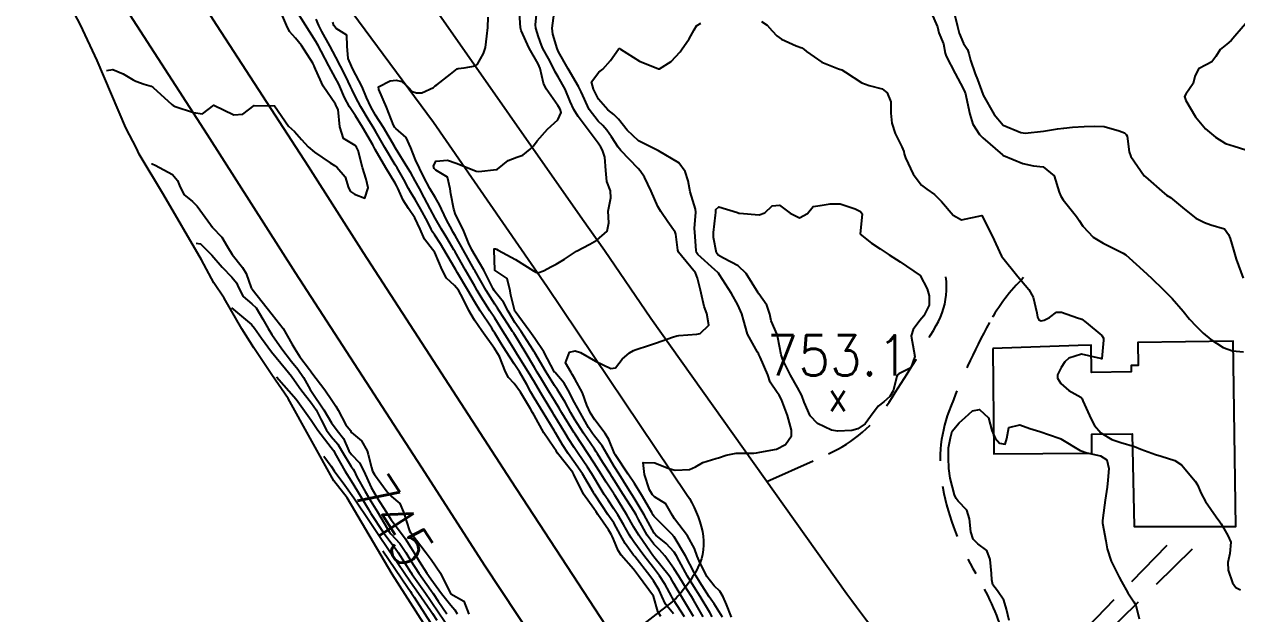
# Model space of a CAD drawing. Header units: metres. Extents: x 298520 to 308411, y 7433745 to 7450750.
# Drawn here: x 301855.3 to 301975.1, y 7441478.4 to 7441536.6 of the extents above; entities that cross this region are included whole.
import ezdxf
from ezdxf.enums import TextEntityAlignment as Align

# ---------------------------------------------------------------- set-up
doc = ezdxf.new("R2010")
doc.units = ezdxf.units.M
doc.header["$LTSCALE"] = 10
doc.linetypes.add('DASHED', pattern=[0.75, 0.5, -0.25])
for name, color, linetype in [('Area', 45, 'Continuous'), ('Cotas', 45, 'Continuous'), ('Curvas de Nivel 1m', 11, 'Continuous'), ('Curvas de Nivel 5m', 15, 'Continuous'), ('Edificações', 30, 'Continuous'), ('Pontos Cotados', 45, 'Continuous'), ('Vias Primárias', 230, 'Continuous'), ('Vias Secundárias', 230, 'DASHED')]:
    doc.layers.add(name, color=color, linetype=linetype)
doc.styles.add('Style-STANDARD', font='STANDARD.shx')

# ---------------------------------------------------------------- blocks, each defined once
blk = doc.blocks.new('ELVTXT_161')
at = {"layer": 'Pontos Cotados', "linetype": 'Continuous', "style": 'Style-STANDARD'}
for s, height, p in [('753.1', 4, (0, 4)), ('x', 3, (0, 0))]:
    blk.add_text(s, height=height, dxfattribs=at).set_placement(p, align=Align.MIDDLE_CENTER)

msp = doc.modelspace()

# ---------------------------------------------------------------- linework, layer by layer
at = {"layer": 'Area'}
msp.add_polyline3d([(301894.78, 7441477.42, 743.85), (301891.67, 7441482.28, 743.75), (301887.22, 7441489.83, 743.8), (301885.92, 7441491.48, 743.84), (301881.4, 7441499.62, 743.73), (301879.8, 7441501.96, 743.71), (301878.01, 7441504.64, 743.66), (301876.84, 7441506.52, 743.62), (301875.08, 7441509.55, 743.46), (301874.06, 7441511.06, 743.47), (301872.84, 7441513.34, 743.33), (301869.12, 7441519.73, 743.28), (301866.7, 7441523.77, 743.26), (301866.43, 7441524.36, 743.16), (301865.37, 7441526.39, 743.2), (301862.54, 7441533.03, 742.8), (301860.89, 7441536.57, 742.62), (301856.07, 7441545.67, 742.23)], dxfattribs=at)
at = {"layer": 'Curvas de Nivel 1m', "flags": 128}
for points, elevation in [([(301863.46, 7441532.04), (301864.1, 7441532.14), (301865.12, 7441531.71), (301866.09, 7441531.12), (301866.35, 7441530.99), (301867.19, 7441530.71), (301867.87, 7441530.49), (301868.08, 7441530.37), (301869.91, 7441528.68), (301870.06, 7441528.58), (301870.23, 7441528.5), (301872.05, 7441527.91), (301872.93, 7441527.77), (301874.06, 7441528.63), (301876.05, 7441527.68), (301876.92, 7441527.72), (301878.06, 7441528.58), (301880.06, 7441528.56), (301881.44, 7441526.55), (301882.03, 7441526.03), (301882.73, 7441525.24), (301883.37, 7441524.52), (301884.01, 7441523.99), (301885.56, 7441522.92), (301885.99, 7441522.65), (301886.22, 7441522.49), (301887.03, 7441521.53), (301887.38, 7441520.47), (301887.58, 7441520.09), (301887.96, 7441519.83), (301888.98, 7441519.42), (301889.32, 7441520.45), (301889.1, 7441521.32), (301888.75, 7441522.45), (301888.33, 7441524.14), (301888.16, 7441524.46), (301888.01, 7441524.63), (301886.86, 7441525.32), (301886.5, 7441526.48), (301886.36, 7441528.18), (301886.19, 7441528.49), (301886.15, 7441528.57), (301886.07, 7441528.72), (301884.87, 7441530.5), (301884.1, 7441532.17), (301884, 7441532.4), (301883.97, 7441532.51), (301883.84, 7441532.78), (301882.71, 7441534.52), (301882.14, 7441535.26), (301881.53, 7441535.92), (301881.25, 7441536.54), (301880.52, 7441538.21)], 743), ([(301918.21, 7441478.1), (301917.94, 7441478.57), (301917.49, 7441480.11), (301916.02, 7441482.12), (301915.51, 7441482.75), (301914.29, 7441484.15), (301914, 7441484.62), (301913.55, 7441485.73), (301913.41, 7441486.01), (301913.34, 7441486.15), (301913.07, 7441486.65), (301912, 7441488.17), (301911.83, 7441488.42), (301911.59, 7441488.75), (301910.58, 7441490.19), (301909.62, 7441492.13), (301909.6, 7441492.18), (301909.59, 7441492.2), (301909.52, 7441492.31), (301908.03, 7441494.22), (301907.88, 7441494.45), (301907.66, 7441494.78), (301906.67, 7441496.24), (301905.7, 7441497.97), (301905.56, 7441498.25), (301905.36, 7441498.6), (301904.36, 7441500.26), (301903.73, 7441501.13), (301903.17, 7441501.71), (301902.89, 7441502.28), (301902.27, 7441503.79), (301901.96, 7441504.3), (301901.89, 7441504.41), (301901.78, 7441504.58), (301900.53, 7441506.31), (301899.81, 7441507.38), (301899.24, 7441508.33), (301898.68, 7441509.48), (301898.23, 7441510.34), (301897.85, 7441510.79), (301897.04, 7441511.53), (301896.61, 7441512.36), (301895.89, 7441514.07), (301895.67, 7441514.37), (301894.89, 7441515.37), (301894.45, 7441516.38), (301893.93, 7441517.49), (301893.3, 7441518.4), (301892.77, 7441519.23), (301892.24, 7441520.42), (301892.15, 7441520.61), (301891.97, 7441520.91), (301891.04, 7441522.43), (301890.01, 7441524.25), (301889.91, 7441524.44), (301889.77, 7441524.69), (301888.74, 7441526.45), (301888.05, 7441527.56), (301887.47, 7441528.47), (301886.97, 7441529.38), (301886.5, 7441530.48), (301886.37, 7441530.77), (301886.09, 7441531.29), (301885.42, 7441532.5), (301884.66, 7441533.97), (301884.38, 7441534.51), (301884.14, 7441534.92), (301883.13, 7441536.52), (301882.18, 7441538.04)], 744), ([(301922.41, 7441478.05), (301921.48, 7441479.66), (301921.25, 7441480.06), (301920.83, 7441480.73), (301919.99, 7441482.08), (301919.51, 7441482.83), (301918.62, 7441484.09), (301918.1, 7441484.67), (301917.54, 7441485.22), (301916.88, 7441486.12), (301916.03, 7441487.68), (301915.79, 7441488.13), (301915.59, 7441488.47), (301914.51, 7441490.14), (301913.62, 7441491.56), (301913.39, 7441491.92), (301913.24, 7441492.16), (301912.5, 7441493.31), (301911.96, 7441494.18), (301911.84, 7441494.36), (301911.66, 7441494.63), (301910.6, 7441496.19), (301909.69, 7441497.6), (301909.34, 7441498.21), (301908.76, 7441499.26), (301908.19, 7441500.22), (301908, 7441500.5), (301907.73, 7441500.91), (301906.89, 7441502.24), (301905.77, 7441504.16), (301905.72, 7441504.25), (301905.62, 7441504.41), (301904.42, 7441506.26), (301903.81, 7441507.14), (301903.14, 7441508.28), (301902.69, 7441509.15), (301901.84, 7441510.2), (301901.76, 7441510.3), (301901.67, 7441510.47), (301900.75, 7441512.31), (301899.88, 7441513.75), (301899.55, 7441514.32), (301899.21, 7441515.01), (301898.68, 7441516.33), (301897.94, 7441517.83), (301897.76, 7441518.34), (301897.47, 7441519.86), (301897.4, 7441520.35), (301897.14, 7441521.51), (301895.98, 7441522.19), (301895.83, 7441522.37), (301895.78, 7441522.58), (301895.99, 7441523.08), (301897.16, 7441523.19), (301897.99, 7441522.9), (301899.41, 7441522.33), (301899.98, 7441522.09), (301900.24, 7441522.06), (301901.98, 7441522.25), (301902.09, 7441522.3), (301903.13, 7441523.15), (301904, 7441523.47), (301904.59, 7441523.68), (301905.32, 7441524.26), (301905.65, 7441524.62), (301906.02, 7441525.09), (301907.03, 7441526.24), (301908.04, 7441527.17), (301908.38, 7441527.89), (301908.27, 7441528.22), (301908.06, 7441528.59), (301906.89, 7441530.24), (301906.63, 7441530.79), (301906.3, 7441532.25), (301906.11, 7441532.71), (301905.22, 7441534.26), (301904.43, 7441535.99), (301904.36, 7441536.27), (301904.24, 7441538.2)], 748), ([(301923.29, 7441478.04), (301923.05, 7441478.47), (301922.12, 7441480.05), (301921.49, 7441481.04), (301920.85, 7441482.07), (301920.02, 7441483.58), (301919.76, 7441484.08), (301919.54, 7441484.43), (301918.75, 7441485.3), (301917.74, 7441486.11), (301917.56, 7441486.32), (301916.58, 7441488.12), (301915.6, 7441489.77), (301915.37, 7441490.13), (301914.98, 7441490.76), (301914.12, 7441492.15), (301913.63, 7441492.9), (301912.88, 7441494.16), (301912.43, 7441494.94), (301911.67, 7441495.9), (301911.46, 7441496.18), (301911.09, 7441496.78), (301910.28, 7441498.19), (301909.71, 7441499.23), (301909.37, 7441499.86), (301909.2, 7441500.21), (301908.68, 7441501.16), (301907.74, 7441502.22), (301907.72, 7441502.25), (301906.67, 7441504.24), (301905.79, 7441505.56), (301905.28, 7441506.26), (301903.82, 7441508.22), (301903.8, 7441508.27), (301903.41, 7441509.85), (301903.33, 7441510.28), (301903.05, 7441511.48), (301901.86, 7441512.28), (301901.84, 7441512.3), (301901.82, 7441512.34), (301901.76, 7441514.3), (301901.76, 7441514.44), (301901.89, 7441514.43), (301901.98, 7441514.39), (301902.15, 7441514.3), (301903.88, 7441513.37), (301905.64, 7441512.25), (301905.86, 7441512.11), (301906.07, 7441512.04), (301906.62, 7441512.24), (301907.42, 7441512.68), (301907.87, 7441512.9), (301908.71, 7441513.39), (301909.89, 7441514.2), (301911.21, 7441514.88), (301911.9, 7441515.28), (301912.91, 7441516.17), (301913.09, 7441517), (301913.01, 7441518.16), (301913.27, 7441519.48), (301913.24, 7441520.16), (301912.88, 7441521.08), (301912.79, 7441522.17), (301912.7, 7441523.47), (301912.47, 7441524.17), (301912.31, 7441524.47), (301912.02, 7441524.88), (301911.03, 7441526.19), (301910.05, 7441527.49), (301909.62, 7441528.2), (301909.27, 7441529), (301908.77, 7441530.21), (301908.09, 7441531.42), (301907.8, 7441531.92), (301907.65, 7441532.23), (301907.11, 7441533.25), (301906.56, 7441534.24), (301906.43, 7441534.54), (301906.14, 7441535.38), (301905.87, 7441536.25), (301905.84, 7441536.57), (301906.02, 7441538.25)], 749), ([(301947.19, 7441537.76), (301947.53, 7441536.39), (301947.69, 7441535.75), (301948.14, 7441534.71), (301948.51, 7441534.12), (301948.65, 7441533.74), (301948.81, 7441533.06), (301949.29, 7441531.73), (301949.51, 7441531.15), (301950.03, 7441529.72), (301950.08, 7441529.6), (301951.14, 7441527.71), (301952.04, 7441526.66), (301953.8, 7441525.92), (301954.03, 7441525.88), (301954.23, 7441525.87), (301956.04, 7441526.06), (301957.41, 7441526.27), (301958.04, 7441526.35), (301958.88, 7441526.45), (301960.04, 7441526.53), (301961.07, 7441526.56), (301962.04, 7441526.51), (301963.51, 7441526.1), (301964.04, 7441525.88), (301964.21, 7441525.73), (301964.29, 7441525.56), (301964.48, 7441524.01), (301964.65, 7441523.55), (301965.98, 7441521.65), (301966.1, 7441521.53), (301967.97, 7441519.88), (301968.19, 7441519.73), (301968.58, 7441519.5), (301969.95, 7441518.36), (301971.09, 7441517.47), (301971.93, 7441517.02), (301972.57, 7441516.81), (301973.92, 7441516.39), (301974.31, 7441515.83), (301974.46, 7441515.43), (301974.8, 7441514.33), (301975.07, 7441513.42), (301975.74, 7441511.54)], 749), ([(301920.57, 7441478.07), (301919.48, 7441479.74), (301919.35, 7441479.95), (301919.27, 7441480.08), (301918.64, 7441481.24), (301918.1, 7441482.1), (301917.51, 7441482.89), (301916.54, 7441484.12), (301915.55, 7441485.46), (301915.28, 7441485.86), (301915.12, 7441486.13), (301914.53, 7441487.18), (301913.96, 7441488.15), (301913.59, 7441488.73), (301913.02, 7441489.59), (301912.64, 7441490.16), (301912.23, 7441490.8), (301911.62, 7441491.86), (301911.42, 7441492.18), (301910.98, 7441492.84), (301910.05, 7441494.2), (301909.66, 7441494.78), (301909.1, 7441495.64), (301908.76, 7441496.21), (301907.7, 7441497.97), (301907.55, 7441498.23), (301907.29, 7441498.65), (301906.33, 7441500.24), (301905.73, 7441501.25), (301905.13, 7441502.26), (301904.07, 7441503.96), (301903.88, 7441504.27), (301903.77, 7441504.44), (301903.08, 7441505.57), (301902.63, 7441506.29), (301901.81, 7441507.57), (301901.34, 7441508.3), (301900.49, 7441509.66), (301900.09, 7441510.32), (301899.85, 7441510.72), (301898.92, 7441512.33), (301897.89, 7441514.14), (301897.78, 7441514.34), (301897.07, 7441515.52), (301896.57, 7441516.36), (301895.93, 7441517.47), (301895.42, 7441518.38), (301894.85, 7441519.49), (301894.39, 7441520.39), (301893.97, 7441521.14), (301893.51, 7441521.93), (301893.22, 7441522.4), (301892.01, 7441524.37), (301891.98, 7441524.42), (301891.94, 7441524.49), (301890.82, 7441526.43), (301890.05, 7441527.63), (301889.56, 7441528.45), (301889.14, 7441529.38), (301888.71, 7441530.45), (301888.09, 7441531.63), (301887.8, 7441532.17), (301887.65, 7441532.47), (301887.33, 7441533.25), (301887.25, 7441534.47), (301887.2, 7441535.53), (301886.15, 7441536.19), (301885.91, 7441536.49), (301885.83, 7441536.82)], 746), ([(301921.46, 7441478.08), (301920.26, 7441480.07), (301919.5, 7441481.35), (301919.23, 7441481.81), (301919.04, 7441482.09), (301917.53, 7441484), (301917.45, 7441484.11), (301917.22, 7441484.43), (301916.05, 7441486.13), (301915.56, 7441486.93), (301914.87, 7441488.14), (301913.68, 7441490.07), (301913.63, 7441490.15), (301913.6, 7441490.19), (301912.82, 7441491.37), (301912.32, 7441492.17), (301911.64, 7441493.25), (301911.02, 7441494.19), (301909.77, 7441496.1), (301909.71, 7441496.2), (301909.67, 7441496.25), (301908.46, 7441498.22), (301908.18, 7441498.69), (301907.71, 7441499.43), (301907.21, 7441500.24), (301906.44, 7441501.54), (301906.02, 7441502.25), (301905.75, 7441502.7), (301904.81, 7441504.26), (301903.79, 7441505.92), (301903.66, 7441506.14), (301903.57, 7441506.27), (301903.11, 7441506.98), (301902.26, 7441508.29), (301902.1, 7441508.57), (301901.83, 7441508.97), (301900.96, 7441510.31), (301899.86, 7441512.27), (301899.84, 7441512.32), (301899.79, 7441512.39), (301898.68, 7441514.33), (301897.91, 7441515.74), (301897.69, 7441516.12), (301897.56, 7441516.35), (301897.07, 7441517.21), (301896.54, 7441518.36), (301896.36, 7441518.78), (301895.95, 7441519.45), (301895.41, 7441520.38), (301894.79, 7441521.57), (301894.39, 7441522.39), (301894, 7441523.21), (301893.53, 7441524.4), (301893.05, 7441525.43), (301892.03, 7441526.32), (301891.94, 7441526.42), (301891.81, 7441526.65), (301891.11, 7441528.43), (301890.36, 7441530.16), (301890.34, 7441530.44), (301891.5, 7441531.02), (301892.09, 7441531.08), (301892.65, 7441530.97), (301893.25, 7441530.4), (301893.66, 7441529.98), (301894.08, 7441529.84), (301894.61, 7441529.85), (301895.76, 7441530.37), (301895.94, 7441530.52), (301896.09, 7441530.64), (301897.44, 7441531.69), (301898.1, 7441532.2), (301898.2, 7441532.24), (301898.78, 7441532.33), (301899.91, 7441532.52), (301900.11, 7441532.68), (301900.7, 7441533.74), (301900.9, 7441534.31), (301901.02, 7441535.43), (301901.13, 7441536.31), (301901.15, 7441537.32)], 747), ([(301925.2, 7441478.01), (301924.72, 7441479.27), (301924.39, 7441480.03), (301924.05, 7441480.6), (301923.49, 7441481.11), (301922.76, 7441482.05), (301922, 7441483.58), (301921.82, 7441484.06), (301921.54, 7441484.8), (301920.86, 7441486.07), (301919.58, 7441487.75), (301919.37, 7441488.08), (301918.71, 7441489.21), (301917.6, 7441489.9), (301917.39, 7441490.11), (301917.1, 7441490.62), (301916.62, 7441492.12), (301916.47, 7441493.3), (301917.64, 7441493.29), (301919, 7441492.72), (301919.63, 7441492.55), (301921.07, 7441492.63), (301921.64, 7441492.88), (301922.37, 7441493.32), (301923.65, 7441493.69), (301923.92, 7441493.76), (301924.69, 7441494.02), (301925.66, 7441494.23), (301927.4, 7441494.24), (301927.66, 7441494.26), (301927.99, 7441494.32), (301929.66, 7441494.63), (301930.54, 7441495.08), (301931.13, 7441495.95), (301931.14, 7441496.49), (301930.75, 7441497.95), (301930.13, 7441499.54), (301929.91, 7441499.96), (301929.73, 7441500.21), (301929.03, 7441501.26), (301928.79, 7441501.97), (301928.03, 7441503.72), (301927.89, 7441503.99), (301927.86, 7441504.07), (301927.78, 7441504.21), (301926.79, 7441506), (301926.39, 7441507.42), (301926.24, 7441508.01), (301925.83, 7441508.89), (301925.19, 7441510.02), (301924.03, 7441511.86), (301923.91, 7441512.03), (301923.86, 7441512.07), (301923.56, 7441512.34), (301921.89, 7441513.88), (301921.76, 7441514.06), (301921.7, 7441514.25), (301921.57, 7441516.06), (301921.56, 7441516.42), (301921.68, 7441518.06), (301921.65, 7441518.35), (301921.13, 7441520.07), (301920.91, 7441521.13), (301920.64, 7441522.07), (301920, 7441522.91), (301918.01, 7441524.11), (301916.02, 7441525.09), (301914.91, 7441526.14), (301914.04, 7441527.25), (301913.59, 7441527.7), (301912.99, 7441528.17), (301912.07, 7441529.22), (301911.58, 7441530.19), (301911.36, 7441530.92), (301912.1, 7441531.88), (301912.51, 7441532.17), (301913.24, 7441533.04), (301914.05, 7441534.15), (301914.13, 7441534.21), (301914.25, 7441534.15), (301916.12, 7441532.97), (301917.99, 7441532.23), (301918.1, 7441532.23), (301919.26, 7441532.95), (301920.13, 7441533.89), (301920.21, 7441534), (301920.26, 7441534.08), (301921.04, 7441535.17), (301921.53, 7441536.07), (301921.74, 7441536.48), (301922.16, 7441536.74)], 751), ([(301928.16, 7441536.91), (301928.72, 7441536.54), (301929.24, 7441535.97), (301929.67, 7441535.49), (301930.14, 7441535.15), (301931.58, 7441534.5), (301932.14, 7441534.29), (301932.35, 7441534.16), (301932.6, 7441533.93), (301934.12, 7441532.89), (301935.79, 7441532.22), (301936.11, 7441532.11), (301936.46, 7441531.89), (301938.09, 7441530.84), (301938.81, 7441530.58), (301940.09, 7441530.25), (301940.6, 7441529.83), (301940.95, 7441528.95), (301940.96, 7441527.83), (301941.04, 7441526.83), (301941.39, 7441525.83), (301942.02, 7441524.49), (301942.23, 7441524.04), (301942.28, 7441523.82), (301942.4, 7441523.42), (301943.17, 7441521.81), (301943.97, 7441520.73), (301944.49, 7441520.32), (301945.27, 7441519.78), (301945.95, 7441519.09), (301947.12, 7441517.76), (301947.93, 7441517.3), (301949.93, 7441517.72), (301950.95, 7441515.71), (301951.89, 7441513.7), (301953.5, 7441511.68), (301953.86, 7441511.26), (301954.59, 7441510.41), (301955.02, 7441509.66), (301955.38, 7441508.1), (301955.44, 7441507.66), (301955.57, 7441507.42), (301955.81, 7441507.3), (301956.1, 7441507.36), (301956.61, 7441507.64), (301957.3, 7441508.16), (301957.82, 7441508.16), (301959.38, 7441507.61), (301959.72, 7441507.51), (301959.81, 7441507.46), (301960.25, 7441507.16), (301961.8, 7441505.86), (301961.96, 7441505.58), (301961.96, 7441505.41), (301961.8, 7441503.58), (301961.8, 7441503.56), (301961.77, 7441503.55), (301961.66, 7441503.58), (301959.78, 7441504.02), (301958.53, 7441503.62), (301958.13, 7441503.26), (301957.76, 7441502.71), (301957.41, 7441501.97), (301957.41, 7441501.63), (301957.74, 7441501.11), (301958.53, 7441500.42), (301959.72, 7441499.75), (301959.8, 7441499.69), (301959.84, 7441499.61), (301959.93, 7441499.4), (301960.73, 7441497.59), (301961.06, 7441496.96), (301961.68, 7441496.23), (301962.79, 7441495.57), (301963.67, 7441495.3), (301965.02, 7441494.89), (301965.66, 7441494.62), (301967.09, 7441494.09), (301967.66, 7441493.94), (301969, 7441493.5), (301969.65, 7441493.09), (301971.03, 7441491.47), (301971.25, 7441491.1), (301971.61, 7441490.25), (301972.04, 7441489.46), (301973.09, 7441487.93), (301973.45, 7441487.44), (301973.57, 7441487.23), (301974.23, 7441486.1), (301974.53, 7441485.43), (301974.43, 7441484.32), (301974.24, 7441483.43), (301974.29, 7441482.66), (301974.7, 7441481.42), (301975.04, 7441480.96), (301975.5, 7441480.73)], 751), ([(301976.17, 7441536.88), (301974.92, 7441535.43), (301974.56, 7441535.02), (301974.14, 7441534.64), (301973.47, 7441534.11), (301973.07, 7441533.45), (301972.67, 7441532.9), (301972.11, 7441532.6), (301971.34, 7441532.23), (301970.99, 7441531.47), (301970.82, 7441530.75), (301970.09, 7441529.7), (301969.95, 7441529.48), (301970.08, 7441529.07), (301971.05, 7441527.47), (301972.04, 7441526.3), (301973.02, 7441525.45), (301974.02, 7441524.83), (301974.87, 7441524.58), (301976.01, 7441524.2)], 748), ([(301867.92, 7441522.83), (301867.98, 7441522.81), (301868.26, 7441522.7), (301869.97, 7441521.78), (301870.47, 7441521.17), (301870.67, 7441520.67), (301871.1, 7441519.81), (301871.95, 7441519.1), (301872.41, 7441518.65), (301873.73, 7441516.82), (301873.87, 7441516.63), (301873.91, 7441516.58), (301874.85, 7441515.57), (301875.4, 7441514.61), (301875.88, 7441513.85), (301876.89, 7441512.59), (301877.26, 7441511.99), (301877.74, 7441510.58), (301877.78, 7441510.52), (301877.84, 7441510.44), (301879.32, 7441508.57), (301879.81, 7441507.95), (301880.91, 7441506.55), (301881.78, 7441505.05), (301881.96, 7441504.72), (301882.05, 7441504.54), (301882.55, 7441503.74), (301883.51, 7441502.51), (301883.61, 7441502.38), (301883.74, 7441502.18), (301885.04, 7441500.5), (301885.71, 7441499.47), (301886.12, 7441498.89), (301886.36, 7441498.48), (301887.12, 7441497.03), (301887.55, 7441496.46), (301887.6, 7441496.38), (301887.67, 7441496.27), (301888.66, 7441495.45), (301889.2, 7441494.45), (301889.32, 7441494.11), (301889.64, 7441492.82), (301889.73, 7441492.44), (301889.95, 7441492.12), (301891.18, 7441490.42), (301891.6, 7441489.95), (301892.44, 7441489.25), (301892.81, 7441488.4), (301893.38, 7441486.57), (301893.49, 7441486.39), (301893.52, 7441486.36), (301893.55, 7441486.31), (301895.05, 7441484.37), (301895.53, 7441483.72), (301896.44, 7441482.36), (301897.42, 7441480.41), (301897.46, 7441480.35), (301897.48, 7441480.33), (301898.76, 7441479.61), (301899.25, 7441478.32)], 744), ([(301875.82, 7441508.61), (301877.8, 7441506.95), (301878.09, 7441506.58), (301878.76, 7441505.59), (301879.77, 7441504.24), (301881.15, 7441502.55), (301881.74, 7441501.84), (301882.27, 7441501.08), (301882.65, 7441500.53), (301883.71, 7441499.17), (301884.16, 7441498.51), (301884.66, 7441497.53), (301885.18, 7441496.49), (301885.67, 7441495.89), (301886.31, 7441495.13), (301886.69, 7441494.48), (301887.64, 7441492.91), (301887.82, 7441492.65), (301887.92, 7441492.47), (301888.19, 7441491.89), (301889.01, 7441490.45), (301889.59, 7441489.48), (301890.24, 7441488.43), (301891.22, 7441486.76), (301891.43, 7441486.42), (301891.55, 7441486.27), (301892.44, 7441485.3), (301893.03, 7441484.4), (301893.52, 7441483.59), (301894.33, 7441482.38), (301895.49, 7441480.7), (301895.72, 7441480.37), (301896.24, 7441479.6), (301897.09, 7441478.35)], 746), ([(301880.26, 7441501.78), (301882.2, 7441499.56), (301883.69, 7441497.49), (301884.33, 7441496.5), (301885.66, 7441494.8), (301885.79, 7441494.63), (301885.88, 7441494.49), (301886.14, 7441493.99), (301887, 7441492.48), (301887.62, 7441491.51), (301888.27, 7441490.46), (301889.3, 7441488.73), (301889.58, 7441488.28), (301890.8, 7441486.43), (301891.54, 7441485.4), (301891.98, 7441484.85), (301892.28, 7441484.41), (301893.51, 7441482.45), (301893.55, 7441482.39), (301893.65, 7441482.25), (301894.98, 7441480.38), (301895.48, 7441479.67), (301896.37, 7441478.36), (301897.44, 7441476.76)], 747), ([(301952.64, 7441477.69), (301952.37, 7441478.8), (301952.1, 7441479.69), (301951.49, 7441480.61), (301951.02, 7441481.23), (301950.91, 7441481.71), (301950.88, 7441482.34), (301950.76, 7441483.71), (301950.44, 7441484.61), (301949.55, 7441485.26), (301949.07, 7441485.73), (301948.86, 7441486.44), (301948.72, 7441487.73), (301948.44, 7441488.58), (301947.6, 7441489.5), (301947.39, 7441489.75), (301947.24, 7441490.12), (301946.81, 7441491.76), (301946.67, 7441492.72), (301946.63, 7441493.76), (301946.66, 7441494.76), (301946.83, 7441495.76), (301947.02, 7441496.41), (301947.69, 7441497.24), (301948.3, 7441497.74), (301949.02, 7441498.42), (301949.71, 7441498.56), (301950.61, 7441497.71), (301950.92, 7441496.47), (301951.24, 7441495.7), (301951.67, 7441495.21), (301952.23, 7441495.13), (301952.42, 7441495.69), (301952.61, 7441496.76), (301953.69, 7441497.04), (301954.69, 7441496.67), (301955.68, 7441496.38), (301957.58, 7441495.72), (301957.67, 7441495.67), (301957.74, 7441495.63), (301959.66, 7441494.5), (301960.32, 7441494.26), (301961.66, 7441493.95), (301962.28, 7441493.57), (301962.5, 7441492.72), (301962.38, 7441491.57), (301962.32, 7441490.87), (301962.13, 7441489.57), (301962.07, 7441489.1), (301961.85, 7441487.58), (301961.85, 7441487.3), (301962.19, 7441485.57), (301962.33, 7441484.78), (301962.7, 7441483.57), (301963.51, 7441481.96), (301963.74, 7441481.56), (301964.35, 7441480.41), (301964.97, 7441479.54), (301965.15, 7441479.21), (301965.47, 7441477.87)], 752), ([(301884.92, 7441493.94), (301885.64, 7441492.94), (301885.96, 7441492.49), (301887.01, 7441491.08), (301887.91, 7441489.83), (301889.57, 7441487.32), (301890.15, 7441486.43), (301891.45, 7441484.51), (301891.6, 7441484.29), (301893.5, 7441481.52), (301894.29, 7441480.38), (301895.47, 7441478.67), (301895.66, 7441478.37), (301896.08, 7441477.73)], 748), ([(301890.76, 7441484.58), (301893.19, 7441480.99), (301893.49, 7441480.56), (301893.6, 7441480.39), (301893.86, 7441480.01), (301895.45, 7441477.53)], 749)]:
    msp.add_lwpolyline(points, dxfattribs=dict(at, elevation=elevation))
at = {"layer": 'Curvas de Nivel 1m', "elevation": 752, "flags": 128}
msp.add_lwpolyline([(301937.91, 7441515.87), (301939.05, 7441515), (301939.9, 7441514.43), (301940.79, 7441513.83), (301941.88, 7441513.13), (301943.86, 7441511.8), (301944.53, 7441510.47), (301944.73, 7441509.79), (301944.75, 7441508.86), (301944.22, 7441507.79), (301943.81, 7441507.33), (301943.15, 7441506.46), (301942.97, 7441505.81), (301943.23, 7441504.36), (301943.31, 7441503.8), (301942.91, 7441502.66), (301941.75, 7441502.06), (301941.59, 7441501.97), (301941.54, 7441501.82), (301941.17, 7441500.38), (301940.84, 7441499.83), (301940.24, 7441499.31), (301939.71, 7441498.88), (301938.94, 7441497.85), (301938.42, 7441497.13), (301937.68, 7441496.64), (301937.09, 7441496.47), (301935.68, 7441496.39), (301935.1, 7441496.49), (301933.69, 7441497.15), (301932.99, 7441497.93), (301932.38, 7441499.27), (301932.15, 7441499.94), (301931.73, 7441500.73), (301931.04, 7441501.95), (301930.28, 7441503.44), (301930.1, 7441503.96), (301929.79, 7441505.67), (301929.75, 7441505.91), (301929.73, 7441505.96), (301929.14, 7441507.3), (301928.98, 7441507.97), (301928.71, 7441508.86), (301927.92, 7441509.99), (301927.88, 7441510.03), (301927.84, 7441510.08), (301926.65, 7441512), (301925.87, 7441512.73), (301924.4, 7441513.51), (301923.89, 7441513.8), (301923.71, 7441514.03), (301923.42, 7441515.55), (301923.43, 7441516.04), (301923.64, 7441517.74), (301923.65, 7441518.03), (301923.67, 7441518.3), (301923.94, 7441518.59), (301925.8, 7441518.01), (301925.93, 7441517.96), (301926, 7441517.94), (301927.93, 7441517.8), (301928.5, 7441517.98), (301929.22, 7441518.69), (301929.94, 7441518.75), (301930.99, 7441517.95), (301931.93, 7441517.49), (301932.7, 7441517.93), (301933.26, 7441518.6), (301933.95, 7441518.72), (301934.97, 7441518.88), (301935.95, 7441518.87), (301937.44, 7441518.37), (301937.94, 7441518.13), (301938.11, 7441517.87), (301937.91, 7441515.87)], close=True, dxfattribs=at)
at = {"layer": 'Curvas de Nivel 5m', "flags": 128}
for points, elevation in [([(301924.32, 7441478.03), (301924, 7441478.56), (301923.48, 7441479.34), (301923, 7441480.04), (301922.08, 7441481.47), (301921.72, 7441482.06), (301921.51, 7441482.45), (301920.66, 7441484.07), (301919.55, 7441485.96), (301919.49, 7441486.02), (301919.43, 7441486.08), (301917.58, 7441487.97), (301917.48, 7441488.11), (301917.35, 7441488.35), (301916.31, 7441490.12), (301915.61, 7441491.22), (301915.01, 7441492.14), (301913.7, 7441494.1), (301913.67, 7441494.15), (301913.65, 7441494.19), (301913.1, 7441495.59), (301912.73, 7441496.16), (301911.69, 7441497.53), (301911.29, 7441498.18), (301910.93, 7441498.97), (301910.5, 7441500.19), (301909.74, 7441501.57), (301909.5, 7441501.97), (301909.35, 7441502.21), (301908.82, 7441503.15), (301909.2, 7441504.21), (301909.77, 7441504.36), (301910.28, 7441504.19), (301911.76, 7441503.32), (301913.29, 7441502.61), (301913.75, 7441502.67), (301914.39, 7441503.52), (301915.13, 7441504.14), (301915.53, 7441504.37), (301915.78, 7441504.48), (301917.02, 7441504.88), (301917.78, 7441505.12), (301919.39, 7441505.69), (301919.79, 7441505.83), (301920, 7441505.87), (301921.79, 7441506), (301922.1, 7441506.06), (301922.98, 7441506.87), (301922.78, 7441508.05), (301922.52, 7441508.74), (301922.21, 7441510.05), (301922.14, 7441510.35), (301921.86, 7441511.52), (301921.64, 7441512.06), (301920.25, 7441513.72), (301919.98, 7441514.08), (301919.9, 7441514.3), (301919.7, 7441515.88), (301919.63, 7441516.08), (301918.93, 7441517.1), (301918.22, 7441518.11), (301917.94, 7441518.62), (301917.28, 7441520.12), (301916.6, 7441521.5), (301916.19, 7441522.13), (301915.99, 7441522.35), (301914.27, 7441524.15), (301914.02, 7441524.47), (301913.34, 7441525.48), (301912.88, 7441526.17), (301912.49, 7441526.63), (301912.04, 7441527.04), (301911.13, 7441528.19), (301910.34, 7441529.93), (301910.23, 7441530.2), (301910.09, 7441530.48), (301909.08, 7441532.21), (301908.13, 7441533.9), (301907.99, 7441534.22), (301907.56, 7441535.64), (301907.49, 7441536.23), (301907.67, 7441537.73)], 750), ([(301944.94, 7441537.78), (301945.57, 7441536.37), (301945.69, 7441535.77), (301946.14, 7441534.67), (301946.33, 7441533.77), (301946.43, 7441533.46), (301947.31, 7441531.76), (301948.09, 7441530.28), (301948.25, 7441529.91), (301948.31, 7441529.75), (301948.4, 7441529.42), (301948.76, 7441527.74), (301949.06, 7441526.76), (301949.71, 7441525.72), (301949.86, 7441525.55), (301950.03, 7441525.4), (301951.97, 7441523.7), (301952.01, 7441523.67), (301952.08, 7441523.64), (301954, 7441522.86), (301955.04, 7441522.62), (301956, 7441522.52), (301957.08, 7441521.64), (301957.59, 7441520.01), (301957.74, 7441519.63), (301957.96, 7441519.27), (301959.29, 7441517.61), (301959.55, 7441517.23), (301959.92, 7441516.65), (301960.94, 7441515.59), (301961.91, 7441514.99), (301963.06, 7441514.41), (301963.9, 7441514), (301964.16, 7441513.83), (301964.48, 7441513.55), (301965.87, 7441512.29), (301966.69, 7441511.52), (301967.85, 7441510.39), (301968.75, 7441509.5), (301969.82, 7441508.27), (301970.47, 7441507.48), (301971.11, 7441506.77), (301971.8, 7441506.09), (301972.55, 7441505.45), (301973.79, 7441504.67), (301974.71, 7441504.35), (301975.78, 7441504.25)], 750), ([(301919.47, 7441478.35), (301918.7, 7441479.31), (301918.33, 7441480.1), (301918.07, 7441480.68), (301917.5, 7441481.62), (301917.15, 7441482.11), (301915.65, 7441484.01), (301915.55, 7441484.13), (301915.53, 7441484.15), (301914.69, 7441485.29), (301914.23, 7441486.14), (301913.57, 7441487.33), (301913, 7441488.16), (301912.43, 7441489.01), (301911.66, 7441490.18), (301911.64, 7441490.22), (301911.6, 7441490.27), (301910.47, 7441492.19), (301909.64, 7441493.42), (301909.07, 7441494.21), (301908.5, 7441495.06), (301907.82, 7441496.23), (301907.68, 7441496.48), (301906.6, 7441498.24), (301905.72, 7441499.7), (301905.39, 7441500.25), (301904.97, 7441501.02), (301904.25, 7441502.26), (301903.75, 7441503.05), (301902.93, 7441504.28), (301902.48, 7441504.99), (301901.79, 7441506.15), (301901.7, 7441506.3), (301901.52, 7441506.58), (301900.39, 7441508.31), (301899.83, 7441509.21), (301899.16, 7441510.33), (301898.14, 7441512.06), (301897.97, 7441512.34), (301897.87, 7441512.53), (301896.78, 7441514.36), (301896.45, 7441514.91), (301895.91, 7441515.76), (301895.66, 7441516.12), (301895.54, 7441516.37), (301895.17, 7441517.13), (301894.49, 7441518.38), (301893.95, 7441519.31), (301893.54, 7441519.98), (301893.31, 7441520.4), (301892.83, 7441521.27), (301892.17, 7441522.42), (301891.99, 7441522.72), (301890.97, 7441524.43), (301890.03, 7441526.05), (301889.8, 7441526.44), (301889.42, 7441527.07), (301888.6, 7441528.45), (301888.07, 7441529.46), (301887.74, 7441530.13), (301887.58, 7441530.47), (301887.09, 7441531.47), (301886.57, 7441532.48), (301886.12, 7441533.38), (301885.51, 7441534.5), (301884.73, 7441535.92), (301884.44, 7441536.51), (301884.16, 7441537.13)], 745), ([(301872.33, 7441515), (301872.76, 7441514.91), (301873.88, 7441513.8), (301874.88, 7441512.62), (301875.85, 7441511.64), (301876.31, 7441511.07), (301876.51, 7441510.6), (301876.97, 7441509.73), (301877.83, 7441509), (301878.23, 7441508.58), (301878.89, 7441507.49), (301879.42, 7441506.56), (301879.79, 7441505.97), (301880.77, 7441504.55), (301881.75, 7441503.3), (301882.37, 7441502.53), (301882.92, 7441501.71), (301883.59, 7441500.51), (301883.72, 7441500.31), (301884.93, 7441498.5), (301885.68, 7441497.22), (301886.25, 7441496.48), (301886.87, 7441495.68), (301887.41, 7441494.47), (301887.65, 7441494.11), (301888.47, 7441493.29), (301888.89, 7441492.45), (301889.61, 7441490.84), (301889.83, 7441490.44), (301890.21, 7441489.82), (301891.08, 7441488.43), (301891.57, 7441487.65), (301892.5, 7441486.41), (301892.95, 7441485.81), (301893.54, 7441484.91), (301893.85, 7441484.39), (301894.34, 7441483.57), (301895.1, 7441482.37), (301895.5, 7441481.8), (301896.55, 7441480.36), (301897.47, 7441479.21), (301897.88, 7441478.76), (301898.09, 7441478.34)], 745)]:
    msp.add_lwpolyline(points, dxfattribs=dict(at, elevation=elevation))
at = {"layer": 'Edificações'}
msp.add_lwpolyline([(301951.04, 7441504.59), (301951.13, 7441494.15), (301960.82, 7441494.23), (301960.81, 7441496.11), (301964.8, 7441496.14), (301964.99, 7441486.98), (301975.02, 7441486.98), (301974.77, 7441505.3), (301965.35, 7441505.17), (301965.39, 7441502.9), (301964.69, 7441502.89), (301964.69, 7441502.26), (301960.78, 7441502.21), (301960.74, 7441504.89), (301959.47, 7441504.87)], close=True, dxfattribs=at)
at = {"layer": 'Vias Primárias', "elevation": 742.6}
msp.add_lwpolyline([(301855.33, 7441553.58), (301860.18, 7441546.24), (301873.4, 7441525.72), (301882.1, 7441512.08), (301894.53, 7441492.89), (301900.84, 7441483.09), (301907.21, 7441473.43), (301916.74, 7441459.52), (301921, 7441453.6), (301928.77, 7441443.5), (301934.51, 7441436.62), (301940.37, 7441430, -0.004546), (301947.68, 7441421.59, 0.461252)], format="xyb", dxfattribs=at)
at = {"layer": 'Vias Primárias'}
for points in [[(302041.32, 7441369.83, -0.012798), (302027.18, 7441376.05, -0.025122), (302006.35, 7441387.17, 0.008719), (301991.5, 7441395.74, -0.028547), (301986.06, 7441399.17, 0.006927), (301980.19, 7441403.24, -0.020087), (301970.17, 7441410.58, -0.006501), (301961.12, 7441417.98, -0.043283), (301951.06, 7441428.03, 0.020526), (301946.22, 7441433.33, -0.033289), (301939.15, 7441441.47, 0.019289), (301935.87, 7441445.47, -0.029357), (301928.7, 7441454.58), (301919.5, 7441466.91), (301910.05, 7441481.39), (301903.47, 7441491.46), (301888.86, 7441514.03), (301883.42, 7441522.57), (301874.39, 7441536.47), (301863.47, 7441553.46)], [(301887.15, 7441538.61), (301895.76, 7441526.94), (301906.96, 7441510.74), (301920.77, 7441490.17, -0.094988), (301922.34, 7441486.48, -0.170956), (301921.89, 7441482.94, -0.0899), (301919.34, 7441479.54), (301901.13, 7441465.41)], [(302042.62, 7441384.37, -0.01879), (302027.06, 7441394.76, -0.021352), (302017.1, 7441402.65, 0.012397), (302005.03, 7441412.56), (301986.83, 7441427.68), (301975.42, 7441437.27), (301970.15, 7441442.26, -0.025305), (301960.57, 7441452.29, 0.014617), (301950.92, 7441462.85, -0.022699), (301944.53, 7441470.07, -0.009545), (301936.6, 7441480.29), (301917.25, 7441507.53), (301912.67, 7441514.27), (301910.47, 7441517.33), (301895.84, 7441538.29)]]:
    msp.add_lwpolyline(points, format="xyb", dxfattribs=at)
at = {"layer": 'Vias Secundárias'}
for points in [[(301928.7, 7441491.42), (301934.8, 7441494.17, 0.14296), (301940.77, 7441499.28, 0.013413), (301945.43, 7441506.84, 0.246128), (301945.74, 7441513.85, -1.277304)], [(301968.2, 7441485.12), (301959.47, 7441476.08, -0.238543), (301954.26, 7441474.26, -0.144766), (301952.98, 7441474.83, -0.142776), (301952.1, 7441476.17, 0.062372), (301949.34, 7441482.35, -0.087656), (301946.07, 7441490.79, -0.138809), (301946.69, 7441498.36, -0.035675), (301950.7, 7441507.15, -0.075631), (301954.07, 7441511.58, -0.404833)], [(301959.71, 7441466.52), (301958.86, 7441467.28, -0.354588), (301958.42, 7441470.1, 0.038071), (301960.25, 7441473.89, -0.125353), (301961.65, 7441475.86, 0.032931), (301961.84, 7441476.02), (301970.81, 7441484.85)]]:
    msp.add_lwpolyline(points, format="xyb", dxfattribs=at)

# ---------------------------------------------------------------- block references
at = {"layer": 'Pontos Cotados', "linetype": 'Continuous'}
msp.add_blockref('ELVTXT_161', (301935.72, 7441499.89, 753.07), dxfattribs=at)

# ---------------------------------------------------------------- texts
at = {"layer": 'Cotas', "style": 'Style-STANDARD'}
msp.add_text('745', height=4, rotation=302.808, dxfattribs=at).set_placement((301891.87, 7441487.57, 745), align=Align.MIDDLE_CENTER)

doc.saveas('drawing.dxf')
